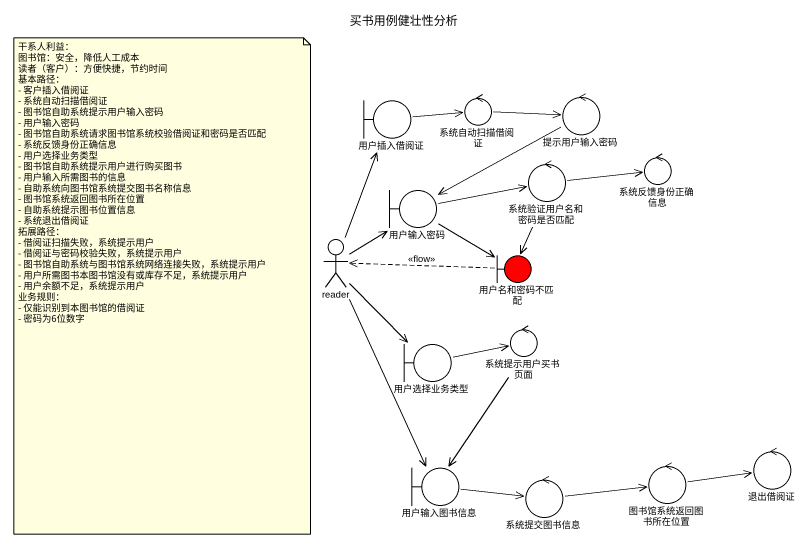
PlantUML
@startuml
title 买书用例健壮性分析
boundary 用户插入借阅证
control 系统自动扫描借阅证
control 提示用户输入密码
control 系统验证用户名和密码是否匹配
control 系统反馈身份正确信息
boundary 用户输入密码
actor reader
boundary 用户名和密码不匹配 #FF0000
boundary 用户选择业务类型
control 系统提示用户买书页面
boundary 用户输入图书信息
control 系统提交图书信息
control 图书馆系统返回图书所在位置
control 退出借阅证
用户插入借阅证 -right-> 系统自动扫描借阅证
系统自动扫描借阅证 -right-> 提示用户输入密码
提示用户输入密码 -left-> 用户输入密码
系统验证用户名和密码是否匹配 -right-> 系统反馈身份正确信息
系统验证用户名和密码是否匹配 --> 用户名和密码不匹配
用户输入密码 -right-> 系统验证用户名和密码是否匹配
用户输入密码 --> 用户名和密码不匹配
reader -up-> 用户插入借阅证
reader -up-> 用户输入密码
reader --> 用户选择业务类型
reader --> 用户输入图书信息
用户名和密码不匹配 .left.> reader : <<flow>>
用户选择业务类型 -right-> 系统提示用户买书页面
系统提示用户买书页面 --> 用户输入图书信息
用户输入图书信息 -right-> 系统提交图书信息
系统提交图书信息 -right-> 图书馆系统返回图书所在位置
图书馆系统返回图书所在位置 -right-> 退出借阅证
note as N1
  干系人利益：
  图书馆：安全，降低人工成本
  读者（客户）：方便快捷，节约时间
  基本路径：
  - 客户插入借阅证
  - 系统自动扫描借阅证
  - 图书馆自助系统提示用户输入密码
  - 用户输入密码
  - 图书馆自助系统请求图书馆系统校验借阅证和密码是否匹配
  - 系统反馈身份正确信息
  - 用户选择业务类型
  - 图书馆自助系统提示用户进行购买图书
  - 用户输入所需图书的信息
  - 自助系统向图书馆系统提交图书名称信息
  - 图书馆系统返回图书所在位置
  - 自助系统提示图书位置信息
  - 系统退出借阅证
  拓展路径：
  - 借阅证扫描失败，系统提示用户
  - 借阅证与密码校验失败，系统提示用户
  - 图书馆自助系统与图书馆系统网络连接失败，系统提示用户
  - 用户所需图书本图书馆没有或库存不足，系统提示用户
  - 用户余额不足，系统提示用户
  业务规则：
  - 仅能识别到本图书馆的借阅证
  - 密码为6位数字
end note
@enduml
